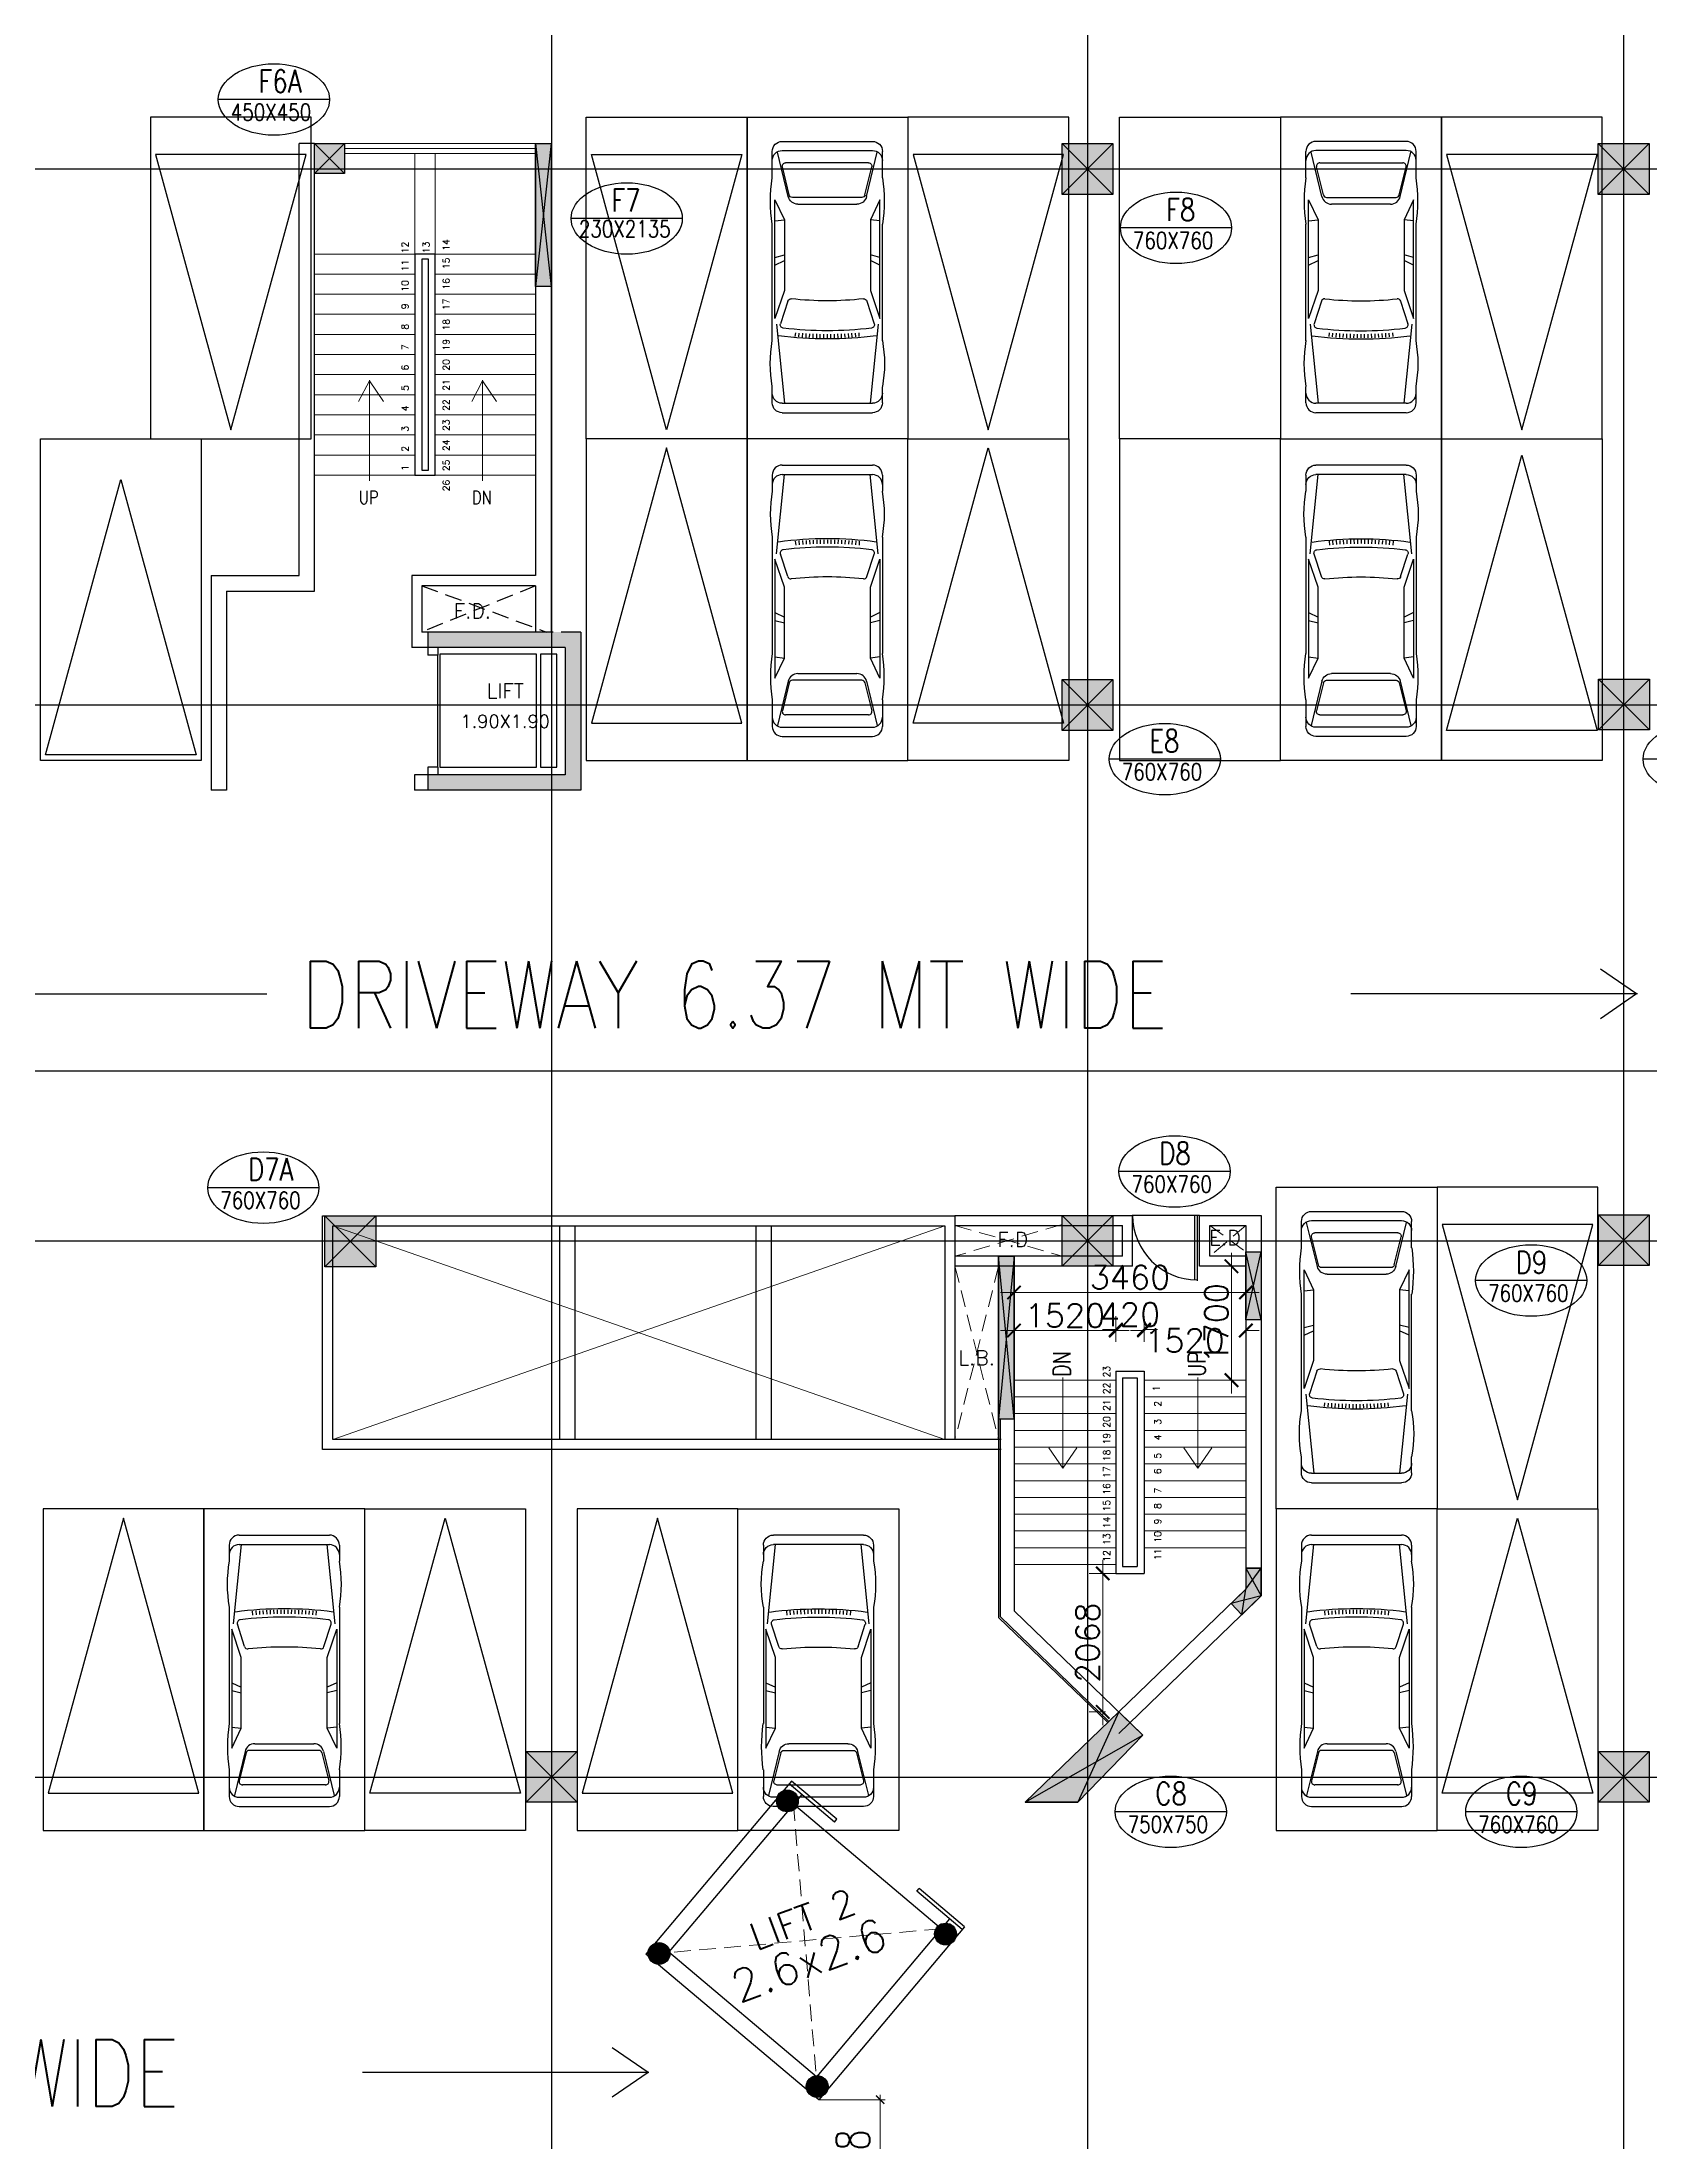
# Model space of a CAD drawing. Extents: x -14054 to 906348, y -36965 to 188562.
# Drawn here: x 837178 to 861171, y 81767 to 113106 of the extents above; entities that cross this region are included whole.
import ezdxf
from ezdxf.enums import TextEntityAlignment as Align

# ---------------------------------------------------------------- set-up
doc = ezdxf.new("R2010")
doc.units = 0
doc.header["$LTSCALE"] = 1000
doc.header["$MEASUREMENT"] = 0
doc.header["$PDMODE"] = 34
doc.header["$PDSIZE"] = -5
for name, pattern in [('ACAD_ISO03W100', [30, 12, -18]), ('DASHED', [0.75, 0.5, -0.25]), ('HIDDEN', [0.375, 0.25, -0.125])]:
    doc.linetypes.add(name, pattern=pattern)
doc.layers.get('0').update_dxf_attribs({"linetype": 'CONTINUOUS'})
doc.layers.get('DEFPOINTS').update_dxf_attribs({"linetype": 'CONTINUOUS'})
for name, color, linetype in [('CAR', 6, 'CONTINUOUS'), ('COL-FIN', 3, 'CONTINUOUS'), ('COL-SIZE', 1, 'CONTINUOUS'), ('COL-SOL', 253, 'CONTINUOUS'), ('COL-TX1', 4, 'CONTINUOUS'), ('COL-TX2', 33, 'CONTINUOUS'), ('CROSS', 3, 'CONTINUOUS'), ('dash', 8, 'ACAD_ISO03W100'), ('DIM', 5, 'CONTINUOUS'), ('DOOR', 6, 'CONTINUOUS'), ('GLASS', 9, 'CONTINUOUS'), ('GRID', 8, 'HIDDEN'), ('LINE', 1, 'CONTINUOUS'), ('TXT', 2, 'CONTINUOUS')]:
    doc.layers.add(name, color=color, linetype=linetype)
for name, color, linetype, lineweight in [('HIDDEN', 7, 'HIDDEN', 15), ('STAIR', 4, 'CONTINUOUS', 15), ('TEXT', 3, 'CONTINUOUS', 15), ('WALL', 2, 'CONTINUOUS', 30), ('WIN', 6, 'CONTINUOUS', 9)]:
    doc.layers.add(name, color=color, linetype=linetype, lineweight=lineweight)
doc.styles.add('DIM', font='romans.shx', dxfattribs={"width": 0.75, "height": 500})
doc.styles.add('RM1', font='simplex.shx', dxfattribs={"width": 0.8, "height": 300})
doc.styles.add('ROMAN', font='ROMANS')
doc.styles.add('ROMANS', font='ROMANS.shx', dxfattribs={"height": 350})
doc.styles.add('STYLE2', font='simplex.shx', dxfattribs={"width": 0.8})
doc.dimstyles.new('Copy of STANDARD', dxfattribs={"dimtxt": 0.25, "dimasz": 0.2, "dimexe": 0.05, "dimexo": 0.15, "dimgap": 0.05, "dimtad": 0, "dimzin": 0, "dimdsep": 46, "dimtxsty": 'RM1', "dimblk1": 'ARCHTICK', "dimblk2": 'ARCHTICK', "dimsah": 1, "dimcen": 0, "dimclrd": 8, "dimclre": 8, "dimclrt": 4, "dimadec": 0, "dimazin": 0, "dimtfac": 1, "dimtix": 1, "dimtofl": 0, "dimtmove": 2, "dimatfit": 3, "dimldrblk": 'ARCHTICK', "dimfxl": 1, "dimtolj": 1, "dimtzin": 0, "dimarcsym": 0})
doc.dimstyles.new('DIM2', dxfattribs={"dimtxt": 300, "dimasz": 300, "dimexe": 75, "dimexo": 0, "dimgap": 100, "dimtad": 1, "dimdec": 0, "dimzin": 1, "dimdsep": 46, "dimtxsty": 'DIM', "dimblk1": 'ARCHTICK', "dimblk2": 'ARCHTICK', "dimsah": 1, "dimcen": 0, "dimdle": 75, "dimclrd": 9, "dimclre": 9, "dimclrt": 3, "dimadec": 0, "dimazin": 0, "dimtfac": 1, "dimtdec": 0, "dimtmove": 2, "dimatfit": 3, "dimldrblk": 'ARCHTICK', "dimfxl": 1, "dimtolj": 1, "dimtzin": 12, "dimarcsym": 0})

# ---------------------------------------------------------------- blocks, each defined once
blk = doc.blocks.new('_ARCHTICK')
at = {"color": 0, "linetype": 'ByBlock', "const_width": 0.15}
blk.add_lwpolyline([(-0.5, -0.5), (0.5, 0.5)], dxfattribs=at)
blk = doc.blocks.new('*D60')
at = {"layer": 'DEFPOINTS', "color": 0, "linetype": 'Continuous', "transparency": 16777216}
for p in [(851681, 93877), (851681, 93510), (853201, 93506)]:
    blk.add_point(p, dxfattribs=at)
at = {"layer": 'WALL', "color": 8, "linetype": 'Continuous', "lineweight": -2, "transparency": 16777216}
for p, q in [((851681, 93710), (851681, 94077)), ((853201, 93706), (853201, 94077)), ((853401, 93877), (851481, 93877))]:
    blk.add_line(p, q, dxfattribs=at)
at = {"layer": 'WALL', "color": 8, "linetype": 'Continuous', "lineweight": -2, "transparency": 16777216, "xscale": 200, "yscale": 200, "zscale": 200, "rotation": 180}
blk.add_blockref('_ARCHTICK', (851681, 93877), dxfattribs=at)
at = {"layer": 'WALL', "color": 8, "linetype": 'Continuous', "lineweight": -2, "transparency": 16777216, "xscale": 200, "yscale": 200, "zscale": 200}
blk.add_blockref('_ARCHTICK', (853201, 93877), dxfattribs=at)
at = {"layer": 'WALL', "color": 4, "linetype": 'Continuous', "transparency": 16777216, "insert": (852441, 94102), "char_height": 350, "attachment_point": 5, "style": 'ROMANS'}
blk.add_mtext('\\A1;1520', dxfattribs=at)
blk = doc.blocks.new('*D61')
at = {"layer": 'DEFPOINTS', "color": 0, "linetype": 'Continuous', "transparency": 16777216}
for p in [(853201, 93891), (853201, 93506), (853621, 93506)]:
    blk.add_point(p, dxfattribs=at)
at = {"layer": 'WALL', "color": 8, "linetype": 'Continuous', "lineweight": -2, "transparency": 16777216}
for p, q in [((853201, 93706), (853201, 94091)), ((853621, 93706), (853621, 94091)), ((853201, 93891), (853001, 93891)), ((853621, 93891), (853821, 93891))]:
    blk.add_line(p, q, dxfattribs=at)
at = {"layer": 'WALL', "color": 8, "linetype": 'Continuous', "lineweight": -2, "transparency": 16777216, "xscale": 200, "yscale": 200, "zscale": 200}
blk.add_blockref('_ARCHTICK', (853201, 93891), dxfattribs=at)
at = {"layer": 'WALL', "color": 8, "linetype": 'Continuous', "lineweight": -2, "transparency": 16777216, "xscale": 200, "yscale": 200, "zscale": 200, "rotation": 180}
blk.add_blockref('_ARCHTICK', (853621, 93891), dxfattribs=at)
at = {"layer": 'WALL', "color": 4, "linetype": 'Continuous', "transparency": 16777216, "insert": (853411, 94116), "char_height": 350, "attachment_point": 5, "style": 'ROMANS'}
blk.add_mtext('\\A1;420', dxfattribs=at)
blk = doc.blocks.new('*D62')
at = {"layer": 'DEFPOINTS', "color": 0, "linetype": 'Continuous', "transparency": 16777216}
for p in [(855141, 93877), (853621, 93506), (855141, 93510)]:
    blk.add_point(p, dxfattribs=at)
at = {"layer": 'WALL', "color": 8, "linetype": 'Continuous', "lineweight": -2, "transparency": 16777216}
for p, q in [((853621, 93706), (853621, 94077)), ((855141, 93710), (855141, 94077)), ((853621, 93877), (853421, 93877)), ((855141, 93877), (855341, 93877))]:
    blk.add_line(p, q, dxfattribs=at)
at = {"layer": 'WALL', "color": 8, "linetype": 'Continuous', "lineweight": -2, "transparency": 16777216, "xscale": 200, "yscale": 200, "zscale": 200}
blk.add_blockref('_ARCHTICK', (853621, 93877), dxfattribs=at)
at = {"layer": 'WALL', "color": 8, "linetype": 'Continuous', "lineweight": -2, "transparency": 16777216, "xscale": 200, "yscale": 200, "zscale": 200, "rotation": 180}
blk.add_blockref('_ARCHTICK', (855141, 93877), dxfattribs=at)
at = {"layer": 'WALL', "color": 4, "linetype": 'Continuous', "transparency": 16777216, "insert": (854227, 93727), "char_height": 350, "attachment_point": 5, "style": 'ROMANS'}
blk.add_mtext('\\A1;1520', dxfattribs=at)
blk = doc.blocks.new('*D63')
at = {"layer": 'DEFPOINTS', "color": 0, "linetype": 'Continuous', "transparency": 16777216}
for p in [(851681, 94445), (851681, 93074), (855141, 93074)]:
    blk.add_point(p, dxfattribs=at)
at = {"layer": 'TXT', "color": 8, "linetype": 'Continuous', "lineweight": -2, "transparency": 16777216}
for p, q in [((855341, 94445), (851481, 94445)), ((851681, 93274), (851681, 94645)), ((855141, 93274), (855141, 94645))]:
    blk.add_line(p, q, dxfattribs=at)
at = {"layer": 'TXT', "color": 8, "linetype": 'Continuous', "lineweight": -2, "transparency": 16777216, "xscale": 200, "yscale": 200, "zscale": 200, "rotation": 180}
blk.add_blockref('_ARCHTICK', (851681, 94445), dxfattribs=at)
at = {"layer": 'TXT', "color": 8, "linetype": 'Continuous', "lineweight": -2, "transparency": 16777216, "xscale": 200, "yscale": 200, "zscale": 200}
blk.add_blockref('_ARCHTICK', (855141, 94445), dxfattribs=at)
at = {"layer": 'TXT', "color": 4, "linetype": 'Continuous', "transparency": 16777216, "insert": (853411, 94670), "char_height": 350, "attachment_point": 5, "style": 'ROMANS'}
blk.add_mtext('\\A1;3460', dxfattribs=at)
blk = doc.blocks.new('*D64')
at = {"layer": 'DEFPOINTS', "color": 0, "linetype": 'Continuous', "transparency": 16777216}
for p in [(854864, 94836), (854864, 93136), (854926, 93136)]:
    blk.add_point(p, dxfattribs=at)
at = {"layer": 'WALL', "color": 8, "linetype": 'Continuous', "lineweight": -2, "transparency": 16777216}
for p, q in [((854926, 95036), (854926, 92936)), ((855064, 94836), (855126, 94836)), ((855064, 93136), (855126, 93136))]:
    blk.add_line(p, q, dxfattribs=at)
at = {"layer": 'WALL', "color": 8, "linetype": 'Continuous', "lineweight": -2, "transparency": 16777216, "xscale": 200, "yscale": 200, "zscale": 200}
for p, rotation in [((854926, 94836), 90), ((854926, 93136), 270)]:
    blk.add_blockref('_ARCHTICK', p, dxfattribs=dict(at, rotation=rotation))
at = {"layer": 'WALL', "color": 4, "linetype": 'Continuous', "transparency": 16777216, "insert": (854701, 93986), "char_height": 350, "attachment_point": 5, "rotation": 90, "style": 'ROMANS'}
blk.add_mtext('\\A1;1700', dxfattribs=at)
blk = doc.blocks.new('CAR1')
at = {"linetype": 'Continuous'}
for p, q in [((-166, 4334), (-166, 4068)), ((-96, 3029), (38, 4341)), ((0, 4500), (1495, 4500)), ((0, 4341), (1495, 4341)), ((1592, 3029), (1457, 4341)), ((1661, 4334), (1661, 4068)), ((-166, 3305), (-166, 1374)), ((217, 3237), (223, 3173)), ((276, 3242), (281, 3178)), ((335, 3246), (339, 3182)), ((394, 3250), (398, 3186)), ((453, 3253), (456, 3189)), ((512, 3256), (514, 3191)), ((571, 3258), (573, 3193)), ((630, 3259), (631, 3195)), ((689, 3260), (689, 3195)), ((748, 3260), (748, 3196)), ((807, 3260), (806, 3195)), ((866, 3259), (864, 3195)), ((925, 3258), (923, 3193)), ((984, 3256), (981, 3191)), ((1043, 3253), (1040, 3189)), ((1102, 3250), (1098, 3186)), ((1160, 3246), (1156, 3182)), ((1219, 3242), (1214, 3178)), ((1278, 3237), (1273, 3173)), ((1661, 3305), (1661, 1374)), ((35, 2472), (-123, 2938)), ((-123, 2938), (-123, 967)), ((91, 2650), (-30, 3023)), ((1405, 2650), (1526, 3023)), ((1461, 2472), (1619, 2938)), ((1619, 2938), (1619, 967)), ((35, 1300), (35, 2472)), ((1461, 1300), (1461, 2472)), ((-123, 2052), (35, 1978)), ((-123, 1923), (35, 1884)), ((1619, 2052), (1461, 1978)), ((1619, 1923), (1461, 1884)), ((-123, 1317), (35, 1300)), ((-123, 967), (35, 1300)), ((1619, 1317), (1461, 1300)), ((1619, 967), (1461, 1300)), ((98, 914), (-80, 181)), ((114, 888), (2, 424)), ((1319, 930), (168, 930)), ((259, 1041), (1237, 1041)), ((1372, 888), (1485, 424)), ((1398, 914), (1576, 181)), ((-166, 606), (-166, 166)), ((1431, 356), (56, 356)), ((1661, 606), (1661, 166)), ((0, 153), (1495, 153)), ((0, 0), (1495, 0))]:
    blk.add_line(p, q, dxfattribs=at)
for centre, radius, start, end in [((0, 4334), 166, 90.0171, 179.9829), ((0, 4176), 166, 90.0171, 179.9829), ((1495, 4334), 166, 0.0171, 89.9829), ((1495, 4176), 166, 0.0171, 89.9829), ((1947, 3686), 2146, 169.7616, 190.2384), ((-451, 3686), 2146, 349.7616, 10.2384), ((748, -2823), 6100, 82.3671, 97.6329), ((748, -2891), 6031, 83.0262, 96.9738), ((22, 3040), 55.1, 96.8356, 198.1699), ((1473, 3040), 55.1, 341.8301, 83.1644), ((143, 2667), 55.4, 198.1055, 275.9744), ((748, -2856), 5500, 83.7528, 96.2472), ((1352, 2667), 55.4, 264.0256, 341.8945), ((2441, 990), 2635, 171.6216, 188.3784), ((-945, 990), 2635, 351.6216, 8.3784), ((259, 875), 166, 90.0444, 166.3177), ((168, 875), 55.2, 89.911, 166.2607), ((1237, 875), 166, 13.6822, 89.9556), ((1319, 875), 55.2, 13.7393, 90.0891), ((56, 411), 55.2, 166.3661, 269.9108), ((1431, 411), 55.2, 270.0891, 13.6339), ((0, 318), 166, 180.0172, 269.9829), ((0, 165), 165, 179.9175, 270.0824), ((1495, 318), 166, 270.0171, 359.9828), ((1496, 165), 165, 269.9176, 0.0825)]:
    blk.add_arc(centre, radius, start, end, dxfattribs=at)
blk = doc.blocks.new('*D67')
at = {"layer": 'DEFPOINTS', "color": 0, "linetype": 'Continuous', "transparency": 16777216}
for p in [(853411, 90253), (853005, 88185), (853245, 88185)]:
    blk.add_point(p, dxfattribs=at)
at = {"layer": 'WALL', "color": 8, "linetype": 'Continuous', "lineweight": -2, "transparency": 16777216}
for p, q in [((853005, 90453), (853005, 87985)), ((853211, 90253), (852805, 90253)), ((853045, 88185), (852805, 88185))]:
    blk.add_line(p, q, dxfattribs=at)
at = {"layer": 'WALL', "color": 8, "linetype": 'Continuous', "lineweight": -2, "transparency": 16777216, "xscale": 200, "yscale": 200, "zscale": 200}
for p, rotation in [((853005, 90253), 90), ((853005, 88185), 270)]:
    blk.add_blockref('_ARCHTICK', p, dxfattribs=dict(at, rotation=rotation))
at = {"layer": 'WALL', "color": 4, "linetype": 'Continuous', "transparency": 16777216, "insert": (852780, 89219), "char_height": 350, "attachment_point": 5, "rotation": 90, "style": 'ROMANS'}
blk.add_mtext('\\A1;2068', dxfattribs=at)
blk = doc.blocks.new('*D84')
at = {"layer": 'DEFPOINTS', "color": 0, "transparency": 16777216}
for p in [(848768, 82398), (848768, 79910), (849684, 79910)]:
    blk.add_point(p, dxfattribs=at)
at = {"layer": 'DIM', "color": 9, "lineweight": -2, "transparency": 16777216}
for p, q in [((849684, 82473), (849684, 79835)), ((848768, 82398), (849759, 82398)), ((848768, 79910), (849759, 79910))]:
    blk.add_line(p, q, dxfattribs=at)
at = {"layer": 'DIM', "color": 9, "lineweight": -2, "transparency": 16777216, "xscale": 125, "yscale": 125, "zscale": 125}
for p, rotation in [((849684, 82398), 90), ((849684, 79910), 270)]:
    blk.add_blockref('_ARCHTICK', p, dxfattribs=dict(at, rotation=rotation))
at = {"layer": 'DIM', "color": 3, "transparency": 16777216, "insert": (849276, 81314), "char_height": 500, "attachment_point": 5, "rotation": 90, "style": 'DIM'}
blk.add_mtext('\\A1;2488', dxfattribs=at)
blk = doc.blocks.new('*U46')
at = {"layer": 'GLASS', "linetype": 'Continuous'}
h = blk.add_hatch(color=9, dxfattribs=at)
edge = h.paths.add_edge_path()
edge.add_arc((848299.2, 86855.99), 162.63, 0, 360)
h = blk.add_hatch(color=9, dxfattribs=at)
edge = h.paths.add_edge_path()
edge.add_arc((850659.86, 84870.47), 162.63, 0, 360)
h = blk.add_hatch(color=9, dxfattribs=at)
edge = h.paths.add_edge_path()
edge.add_arc((846384.02, 84581.67), 162.63, 0, 360)
h = blk.add_hatch(color=9, dxfattribs=at)
edge = h.paths.add_edge_path()
edge.add_arc((848743.51, 82594.77), 162.63, 0, 360)
at = {"layer": 'CAR'}
for points in [[(838795.15, 107183.38), (841195.15, 107183.38), (841195.15, 111983.38), (838795.15, 111983.38), (838795.15, 107183.38)], [(847697.67, 107183.38), (845297.67, 107183.38), (845297.67, 111983.38), (847697.67, 111983.38), (847697.67, 107183.38)], [(850097.67, 107183.38), (847697.67, 107183.38), (847697.67, 111983.38), (850097.67, 111983.38), (850097.67, 107183.38)], [(850097.67, 107183.38), (852497.67, 107183.38), (852497.67, 111983.38), (850097.67, 111983.38), (850097.67, 107183.38)], [(855657.67, 107183.38), (853257.67, 107183.38), (853257.67, 111983.38), (855657.67, 111983.38), (855657.67, 107183.38)], [(855657.67, 107183.38), (858057.67, 107183.38), (858057.67, 111983.38), (855657.67, 111983.38), (855657.67, 107183.38)], [(858057.67, 107183.38), (860457.67, 107183.38), (860457.67, 111983.38), (858057.67, 111983.38), (858057.67, 107183.38)], [(837154.39, 107183.38), (839554.39, 107183.38), (839554.39, 102383.38), (837154.39, 102383.38), (837154.39, 107183.38)], [(847697.67, 107183.38), (845297.67, 107183.38), (845297.67, 102383.38), (847697.67, 102383.38), (847697.67, 107183.38)], [(850097.67, 107183.38), (847697.67, 107183.38), (847697.67, 102383.38), (850097.67, 102383.38), (850097.67, 107183.38)], [(850097.67, 107183.38), (852497.67, 107183.38), (852497.67, 102383.38), (850097.67, 102383.38), (850097.67, 107183.38)], [(855657.67, 107183.38), (853257.67, 107183.38), (853257.67, 102383.38), (855657.67, 102383.38), (855657.67, 107183.38)], [(855657.67, 107183.38), (858057.67, 107183.38), (858057.67, 102383.38), (855657.67, 102383.38), (855657.67, 107183.38)], [(858057.67, 107183.38), (860457.67, 107183.38), (860457.67, 102383.38), (858057.67, 102383.38), (858057.67, 107183.38)], [(857994.39, 91214.23), (855594.39, 91214.23), (855594.39, 96014.23), (857994.39, 96014.23), (857994.39, 91214.23)], [(857994.39, 91214.23), (860394.39, 91214.23), (860394.39, 96014.23), (857994.39, 96014.23), (857994.39, 91214.23)], [(839594.39, 91214.23), (837194.39, 91214.23), (837194.39, 86414.23), (839594.39, 86414.23), (839594.39, 91214.23)], [(841994.39, 91214.23), (839594.39, 91214.23), (839594.39, 86414.23), (841994.39, 86414.23), (841994.39, 91214.23)], [(841994.39, 91214.23), (844394.39, 91214.23), (844394.39, 86414.23), (841994.39, 86414.23), (841994.39, 91214.23)], [(847560.96, 91214.23), (845160.96, 91214.23), (845160.96, 86414.23), (847560.96, 86414.23), (847560.96, 91214.23)], [(847560.96, 91214.23), (849960.96, 91214.23), (849960.96, 86414.23), (847560.96, 86414.23), (847560.96, 91214.23)], [(857994.39, 91214.23), (855594.39, 91214.23), (855594.39, 86414.23), (857994.39, 86414.23), (857994.39, 91214.23)], [(857994.39, 91214.23), (860394.39, 91214.23), (860394.39, 86414.23), (857994.39, 86414.23), (857994.39, 91214.23)]]:
    blk.add_lwpolyline(points, dxfattribs=at)
for points in [[(841117.9, 111426.37), (838872.39, 111426.37), (839995.15, 107318.57)], [(845374.92, 111426.37), (847620.43, 111426.37), (846497.67, 107318.57)], [(852420.43, 111426.37), (850174.92, 111426.37), (851297.67, 107318.57)], [(860380.43, 111426.37), (858134.92, 111426.37), (859257.67, 107318.57)], [(845374.92, 102940.39), (847620.43, 102940.39), (846497.67, 107048.18)], [(852420.43, 102940.39), (850174.92, 102940.39), (851297.67, 107048.18)], [(860380.43, 102831.91), (858134.92, 102831.91), (859257.67, 106939.71)], [(839477.14, 102467.37), (837231.63, 102467.37), (838354.39, 106575.17)], [(860317.14, 95457.22), (858071.63, 95457.22), (859194.39, 91349.43)], [(837271.63, 86971.24), (839517.14, 86971.24), (838394.39, 91079.04)], [(844317.14, 86971.24), (842071.63, 86971.24), (843194.39, 91079.04)], [(845238.21, 86971.24), (847483.71, 86971.24), (846360.96, 91079.04)], [(860317.14, 86971.24), (858071.63, 86971.24), (859194.39, 91079.04)]]:
    blk.add_lwpolyline(points, close=True, dxfattribs=at)
at = {"layer": 'COL-FIN', "linetype": 'Continuous'}
for points in [[(841693.38, 111142.64), (841243.38, 111142.64), (841243.38, 111592.64), (841693.38, 111592.64)], [(844773.41, 109457.59), (844543.41, 109457.59), (844543.38, 111592.59), (844773.38, 111592.59)], [(853157.67, 110832.59), (852397.67, 110832.59), (852397.67, 111592.59), (853157.67, 111592.59)], [(861157.67, 110832.48), (860397.67, 110832.48), (860397.67, 111592.48), (861157.67, 111592.48)], [(853157.67, 102832.59), (852397.67, 102832.59), (852397.67, 103592.59), (853157.67, 103592.59)], [(861161.05, 102839.14), (860401.05, 102839.14), (860401.05, 103599.14), (861161.05, 103599.14)], [(842159.09, 94827.59), (841399.09, 94827.59), (841399.09, 95587.59), (842159.09, 95587.59)], [(853157.67, 94835.88), (852397.67, 94835.88), (852397.67, 95595.88), (853157.67, 95595.88)], [(861160.96, 94845.77), (860400.96, 94845.77), (860400.96, 95605.77), (861160.96, 95605.77)], [(851451.28, 94985.88), (851451.28, 92551.54), (851451.28, 94985.88), (851681.28, 94985.88), (851681.28, 92551.54), (851681.28, 94985.88)], [(855371.27, 94037.42), (855141.27, 94037.42), (855141.27, 95051.02), (855371.27, 95051.02)], [(855141.27, 90015.31), (854919.74, 89801.47), (855079.48, 89635.99), (855371.27, 89917.66), (855371.27, 90328.33), (855141.27, 90328.33)], [(852632.37, 86835.88), (851847.6, 86835.88), (853244.92, 88184.73), (853601.86, 87840.17)], [(845160.96, 86835.88), (844400.96, 86835.88), (844400.96, 87595.88), (845160.96, 87595.88)], [(861160.96, 86835.88), (860400.96, 86835.88), (860400.96, 87595.88), (861160.96, 87595.88)]]:
    blk.add_lwpolyline(points, close=True, dxfattribs=at)
at = {"layer": 'COL-SIZE', "color": 1}
for p, q in [((841467.11, 112248.43), (839808.45, 112248.43)), ((846732.09, 110472.37), (845073.42, 110472.37))]:
    blk.add_line(p, q, dxfattribs=at)
for centre in [(840637.78, 112248.43), (845902.76, 110472.37)]:
    blk.add_ellipse(centre, major_axis=(-829.33, 0), ratio=0.6434108, dxfattribs=at)
at = {"layer": 'COL-SOL'}
for points in [[(841693.38, 111592.64), (841693.38, 111142.64), (841243.38, 111592.64), (841243.38, 111142.64)], [(844543.39, 111592.59), (844543.39, 109457.59), (844773.41, 111592.59), (844773.41, 109457.59)]]:
    blk.add_solid(points, dxfattribs=at)
at = {"layer": 'COL-SOL', "linetype": 'Continuous'}
for points in [[(852397.67, 111592.59), (852397.67, 110832.59), (853157.67, 111592.59), (853157.67, 110832.59)], [(860397.67, 111592.48), (860397.67, 110832.48), (861157.67, 111592.48), (861157.67, 110832.48)], [(852397.67, 103592.59), (852397.67, 102832.59), (853157.67, 103592.59), (853157.67, 102832.59)], [(860401.05, 103599.14), (860401.05, 102839.14), (861161.05, 103599.14), (861161.05, 102839.14)], [(841399.09, 95587.59), (841399.09, 94827.59), (842159.09, 95587.59), (842159.09, 94827.59)], [(852397.67, 95595.88), (852397.67, 94835.88), (853157.67, 95595.88), (853157.67, 94835.88)], [(860400.96, 95605.77), (860400.96, 94845.77), (861160.96, 95605.77), (861160.96, 94845.77)], [(851451.28, 94985.88), (851681.28, 94985.88), (851451.28, 92551.54), (851681.28, 92551.54)], [(855371.27, 94037.42), (855371.27, 95051.02), (855141.27, 94037.42), (855141.27, 95051.02)], [(855141.27, 90328.33), (855371.27, 90328.33), (855141.27, 90015.31), (855371.27, 89917.66)], [(855141.27, 90015.31), (855371.27, 89917.66), (854919.74, 89801.47), (855079.48, 89635.99)], [(853244.92, 88184.73), (853601.86, 87840.17), (851847.6, 86835.88), (852632.37, 86835.88)], [(844400.96, 87595.88), (844400.96, 86835.88), (845160.96, 87595.88), (845160.96, 86835.88)], [(860400.96, 87595.88), (860400.96, 86835.88), (861160.96, 87595.88), (861160.96, 86835.88)]]:
    blk.add_solid(points, dxfattribs=at)
at = {"layer": 'COL-SOL', "color": 8, "linetype": 'Continuous'}
for points in [[(842936.1, 104299.55), (842936.1, 104069.55), (844986.1, 104299.55), (844986.1, 104069.55)], [(845216.1, 104299.55), (845216.1, 102169.55), (844986.1, 104299.55), (844986.1, 102169.55)], [(845216.1, 101939.55), (845216.1, 102169.55), (842936.1, 101939.55), (842936.1, 102169.55)]]:
    blk.add_solid(points, dxfattribs=at)
at = {"layer": 'COL-TX1', "color": 1}
for p, q in [((854927.38, 110332.53), (853268.72, 110332.53)), ((854760.48, 102403.87), (853101.81, 102403.87)), ((862728.18, 102403.87), (861069.52, 102403.87)), ((854906.4, 96249.07), (853247.74, 96249.07)), ((841310.01, 96008.67), (839651.35, 96008.67)), ((860227.19, 94622.79), (858568.53, 94622.79)), ((854849.4, 86694.72), (853190.74, 86694.72)), ((860079.42, 86694.72), (858420.76, 86694.72))]:
    blk.add_line(p, q, dxfattribs=at)
for centre in [(854098.05, 110332.53), (853931.15, 102403.87), (861898.85, 102403.87), (840480.68, 96008.67), (854077.07, 96249.07), (859397.86, 94622.79), (854020.07, 86694.72), (859250.09, 86694.72)]:
    blk.add_ellipse(centre, major_axis=(-829.33, 0), ratio=0.6434108, dxfattribs=at)
at = {"layer": 'CROSS', "color": 3, "linetype": 'Continuous'}
for p, q in [((841693.38, 111592.64), (841243.38, 111142.64)), ((841243.38, 111592.64), (841693.38, 111142.64)), ((844543.38, 111592.59), (844773.41, 109457.59)), ((844773.38, 111592.59), (844543.41, 109457.59)), ((853157.67, 111592.59), (852397.67, 110832.59)), ((852397.67, 111592.59), (853157.67, 110832.59)), ((860397.67, 111592.48), (861157.67, 110832.48)), ((861157.67, 111592.48), (860397.67, 110832.48)), ((852397.67, 103592.59), (853157.67, 102832.59)), ((853157.67, 103592.59), (852397.67, 102832.59)), ((861161.05, 103599.14), (860401.05, 102839.14)), ((860401.05, 103599.14), (861161.05, 102839.14)), ((841399.09, 95587.59), (842159.09, 94827.59)), ((842159.09, 95587.59), (841399.09, 94827.59)), ((852397.67, 95595.88), (853157.67, 94835.88)), ((853157.67, 95595.88), (852397.67, 94835.88)), ((860400.96, 95605.77), (861160.96, 94845.77)), ((861160.96, 95605.77), (860400.96, 94845.77)), ((844400.96, 87595.88), (845160.96, 86835.88)), ((845160.96, 87595.88), (844400.96, 86835.88)), ((861160.96, 87595.88), (860400.96, 86835.88)), ((860400.96, 87595.88), (861160.96, 86835.88))]:
    blk.add_line(p, q, dxfattribs=at)
at = {"layer": 'CROSS', "linetype": 'Continuous'}
for p, q in [((851681.28, 94985.88), (851451.28, 92551.54)), ((851681.28, 92551.54), (851451.28, 94985.88)), ((851681.28, 94985.88), (851451.28, 92551.54)), ((851681.28, 92551.54), (851451.28, 94985.88)), ((855371.27, 94037.42), (855141.27, 95051.02)), ((855141.27, 94037.42), (855371.27, 95051.02)), ((851681.28, 92551.54), (851451.28, 92551.54)), ((851681.28, 92551.54), (851451.28, 92551.54)), ((855141.27, 90015.31), (855371.27, 90328.33)), ((855141.27, 90328.33), (855371.27, 89917.66)), ((855079.48, 89635.99), (855141.27, 90015.31)), ((855371.27, 89917.66), (854919.74, 89801.47)), ((853244.92, 88184.73), (852632.37, 86835.88)), ((851847.6, 86835.88), (853601.86, 87840.17))]:
    blk.add_line(p, q, dxfattribs=at)
at = {"layer": 'dash', "linetype": 'DASHED', "ltscale": 0.5}
for p, q in [((842844.35, 104992.51), (844705.35, 104299.55)), ((844543.34, 104992.5), (842844.35, 104299.55))]:
    blk.add_line(p, q, dxfattribs=at)
at = {"layer": 'DOOR', "linetype": 'Continuous'}
for p, q in [((843086.1, 102284.55), (843086.1, 103954.55)), ((854451.27, 95595.88), (853445.4, 95595.86)), ((854373.32, 95595.87), (854373.32, 94632.82)), ((854415.23, 95595.87), (854415.23, 94618.98))]:
    blk.add_line(p, q, dxfattribs=at)
blk.add_arc((854415.23, 95595.87), 963.96, 180.000773, 270, dxfattribs=at)
blk.add_arc((854415.23, 95595.87), 963.96, 180.000773, 270, dxfattribs=at)
at = {"layer": 'GLASS', "color": 9, "linetype": 'Continuous'}
for p, q in [((848360.01, 87153.59), (846186.08, 84572)), ((849038.09, 86582.59), (848360.01, 87153.59)), ((848513.51, 86954.51), (846373.98, 84413.77)), ((850595.48, 84949.99), (848201.78, 86965.69)), ((849003.69, 86541.74), (848325.61, 87112.74)), ((849003.69, 86541.74), (849038.09, 86582.59)), ((850229.13, 85509.81), (850263.53, 85550.66)), ((850907.21, 84938.81), (850229.13, 85509.81)), ((850941.61, 84979.66), (850263.53, 85550.66)), ((850719.31, 85097.04), (848579.77, 82556.29)), ((850941.61, 84979.66), (848767.67, 82398.06)), ((848767.67, 82398.06), (846186.08, 84572)), ((848734.58, 82740.13), (846528.78, 84597.6))]:
    blk.add_line(p, q, dxfattribs=at)
for centre in [(848299.2, 86855.99), (850659.86, 84870.47), (846384.02, 84581.67), (848743.51, 82594.77)]:
    blk.add_circle(centre, 162.63, dxfattribs=at)
at = {"layer": 'GRID', "color": 8, "linetype": 'Continuous'}
for p, q in [((844777.67, 138599.3), (844777.67, 70946.85)), ((852777.67, 138599.3), (852777.67, 70946.85)), ((860777.67, 138599.3), (860777.67, 70946.85)), ((795368.52, 111212.59), (904491.58, 111212.59)), ((795368.52, 103212.59), (904491.58, 103212.59)), ((795368.52, 97751.79), (904491.58, 97751.79)), ((795368.51, 95215.88), (904491.58, 95215.88)), ((795368.52, 87212.59), (904491.58, 87212.59))]:
    blk.add_line(p, q, dxfattribs=at)
at = {"layer": 'GRID', "linetype": 'Continuous'}
for points in [[(844556.69, 103970.57), (843116.01, 103970.57), (843116.01, 102286.25), (844556.69, 102286.25)], [(844859.74, 103970.57), (844617.3, 103970.57), (844617.3, 102286.25), (844859.74, 102286.25)]]:
    blk.add_lwpolyline(points, close=True, dxfattribs=at)
at = {"layer": 'HIDDEN', "color": 7, "linetype": 'Continuous'}
for p, q in [((850649.9, 95437.59), (841515.17, 92250.11)), ((841515.17, 95437.59), (850649.88, 92250.11))]:
    blk.add_line(p, q, dxfattribs=at)
at = {"layer": 'HIDDEN', "color": 7}
for p, q in [((852397.67, 95460.74), (850799.9, 94985.89)), ((850799.9, 95445.88), (852397.67, 94985.88)), ((851451.27, 94835.88), (850799.88, 92250.11)), ((850799.9, 94835.89), (851451.26, 92250.11))]:
    blk.add_line(p, q, dxfattribs=at)
at = {"layer": 'HIDDEN'}
for p, q in [((854601.27, 95445.88), (855141.27, 95051.02)), ((855141.27, 95445.88), (854601.27, 94985.88)), ((848389.68, 86807.46), (848731.14, 82736.04)), ((850595.48, 84949.99), (846525.34, 84593.52))]:
    blk.add_line(p, q, dxfattribs=at)
at = {"layer": 'LINE'}
for p, q in [((851476.26, 92551.54), (851476.24, 89607.17)), ((851476.24, 89607.17), (853096.7, 88042.88))]:
    blk.add_line(p, q, dxfattribs=at)
at = {"layer": 'STAIR'}
for p, q in [((842743.17, 109942.41), (842743.17, 111442.6)), ((843043.17, 109942.41), (843043.17, 111442.6)), ((841243.38, 109942.43), (842743.17, 109942.42)), ((844543.13, 109942.43), (843043.12, 109942.42)), ((841243.38, 109642.43), (842743.17, 109642.42)), ((844543.14, 109642.43), (843043.13, 109642.42)), ((841243.38, 109342.43), (842743.17, 109342.42)), ((844543.14, 109342.43), (843043.13, 109342.42)), ((841243.38, 109042.43), (842743.16, 109042.42)), ((844543.14, 109042.43), (843043.13, 109042.42)), ((841243.38, 108742.43), (842743.16, 108742.42)), ((841243.38, 108442.43), (842743.16, 108442.42)), ((844543.14, 108742.43), (843043.13, 108742.42)), ((844543.14, 108442.43), (843043.13, 108442.42)), ((841243.38, 108142.43), (842743.16, 108142.42)), ((844543.15, 108142.43), (843043.14, 108142.42)), ((841243.38, 107842.43), (842743.16, 107842.42)), ((844543.15, 107842.43), (843043.14, 107842.42)), ((841243.38, 107542.43), (842743.15, 107542.42)), ((844543.15, 107542.43), (843043.14, 107542.42)), ((841243.38, 107242.43), (842743.15, 107242.42)), ((844543.15, 107242.43), (843043.14, 107242.42)), ((841243.38, 106942.43), (842743.15, 106942.42)), ((844543.15, 106942.43), (843043.14, 106942.42)), ((841243.38, 106642.43), (842743.15, 106642.42)), ((844543.16, 106642.43), (843043.15, 106642.42)), ((851681.26, 93136.15), (853201.26, 93136.15)), ((855141.27, 93136.15), (853621.27, 93136.15)), ((851681.26, 92886.15), (853201.25, 92886.15)), ((855141.27, 92886.15), (853621.27, 92886.15)), ((851681.27, 92636.15), (853201.27, 92636.15)), ((855141.25, 92636.15), (853621.26, 92636.15)), ((851681.27, 92386.15), (853201.27, 92386.15)), ((855141.25, 92386.15), (853621.26, 92386.15)), ((851681.27, 92136.15), (853201.27, 92136.15)), ((851681.27, 91886.15), (853201.27, 91886.15)), ((855141.25, 92136.15), (853621.26, 92136.15)), ((855141.25, 91886.15), (853621.26, 91886.15)), ((851681.24, 91636.15), (853201.25, 91636.15)), ((855141.25, 91636.15), (853621.26, 91636.15)), ((851681.24, 91386.15), (853201.24, 91386.15)), ((855141.25, 91386.15), (853621.26, 91386.15)), ((851681.25, 91136.15), (853201.24, 91136.15)), ((851681.25, 90886.15), (853201.24, 90886.15)), ((855141.25, 91136.15), (853621.27, 91136.15)), ((855141.25, 90886.15), (853621.27, 90886.15)), ((851681.25, 90636.15), (853201.24, 90636.15)), ((855141.25, 90636.15), (853621.27, 90636.15)), ((851681.25, 90386.15), (853201.24, 90386.15))]:
    blk.add_line(p, q, dxfattribs=at)
at = {"layer": 'TEXT'}
for p, q in [((842062.04, 108047.31), (841902.21, 107742.5)), ((842062.04, 108057.78), (842062.03, 106555.8)), ((842062.04, 108047.31), (842272.08, 107742.5)), ((843749.57, 108047.31), (843589.74, 107742.5)), ((843749.57, 108057.78), (843749.56, 106555.8)), ((843749.57, 108047.31), (843959.61, 107742.5)), ((852408.34, 91822.85), (852408.34, 93174.66)), ((854424.57, 91822.85), (854424.57, 93174.66)), ((852408.34, 91822.85), (852198.29, 92127.66)), ((852408.34, 91822.85), (852618.38, 92127.66)), ((854424.57, 91822.85), (854214.52, 92127.66)), ((854424.57, 91822.85), (854634.61, 92127.66))]:
    blk.add_line(p, q, dxfattribs=at)
at = {"layer": 'WALL', "linetype": 'Continuous'}
for p, q in [((841013.38, 105142.51), (841013.38, 111592.64)), ((841243.38, 104912.51), (841243.38, 111592.64)), ((844543.38, 111592.59), (844543.34, 105142.5)), ((844773.38, 111592.59), (844773.33, 104299.55)), ((844773.38, 111592.59), (844773.33, 104299.55)), ((844773.38, 110832.59), (844773.34, 104299.55)), ((842743.17, 109942.42), (842743.15, 106642.42)), ((843043.17, 109942.41), (842743.17, 109942.42)), ((842843.17, 109867.42), (842843.15, 106717.42)), ((842943.17, 109867.42), (842843.17, 109867.42)), ((842943.15, 106717.41), (842943.17, 109867.42)), ((843043.15, 106642.41), (843043.17, 109942.41)), ((842743.15, 106642.42), (843043.15, 106642.41)), ((842843.15, 106717.42), (842943.15, 106717.41)), ((839701.54, 105142.51), (839701.54, 101938.66)), ((839701.54, 105142.51), (841013.38, 105142.51)), ((844543.34, 105142.5), (842694.35, 105142.51)), ((842694.35, 105142.51), (842694.35, 104069.55)), ((844543.34, 104992.5), (842844.35, 104992.51)), ((842844.35, 104992.51), (842844.35, 104299.55)), ((844543.34, 104992.5), (844543.34, 104299.55)), ((839931.54, 104912.51), (839931.54, 101938.66)), ((839931.54, 104912.51), (841243.38, 104912.51)), ((844986.1, 104069.55), (842694.35, 104069.55)), ((844805.76, 104299.55), (842844.35, 104299.55)), ((842936.1, 104299.55), (842936.1, 103954.55)), ((843086.1, 104069.55), (843086.1, 103954.55)), ((845216.1, 104299.55), (844925.76, 104299.55)), ((844986.1, 104069.55), (844986.1, 102169.55)), ((845216.1, 104299.55), (845216.1, 101939.55)), ((843086.1, 103954.55), (842936.1, 103954.55)), ((842885.88, 102169.55), (842733.39, 102169.55)), ((842733.39, 102169.55), (842733.39, 101939.55)), ((844986.1, 102169.55), (842885.88, 102169.55)), ((842936.1, 102284.55), (842936.1, 101939.55)), ((843086.1, 102284.55), (842936.1, 102284.55)), ((843086.1, 102284.55), (843086.1, 102169.55)), ((839931.54, 101938.66), (839701.54, 101938.66)), ((845216.1, 101939.55), (842733.39, 101939.55)), ((860971.49, 98899.6), (860434.15, 99269.88)), ((836257.14, 98899.59), (840530.28, 98899.6)), ((860981.96, 98899.59), (856708.83, 98899.6)), ((860971.49, 98899.6), (860434.15, 98529.32)), ((841365.17, 92100.11), (841365.17, 95587.59)), ((841365.17, 95587.59), (850799.9, 95587.59)), ((850799.9, 95595.88), (850799.88, 92250.11)), ((850799.9, 95595.88), (853451.27, 95595.88)), ((854451.27, 95595.88), (855371.27, 95595.88)), ((855371.27, 95595.88), (855371.27, 89917.66)), ((841515.17, 92250.11), (841515.17, 95437.59)), ((841515.17, 95437.59), (850649.9, 95437.59)), ((844899.9, 95437.59), (844899.9, 92250.11)), ((845129.9, 95437.59), (845129.9, 92250.11)), ((847829.9, 95437.59), (847829.9, 92250.11)), ((848059.9, 95437.59), (848059.9, 92250.11)), ((850649.9, 95437.59), (850649.88, 92250.11)), ((850799.9, 95445.88), (853301.27, 95445.88)), ((854601.27, 95445.88), (855141.27, 95445.88)), ((853301.27, 94985.87), (850799.9, 94985.89)), ((855141.27, 94985.88), (854601.27, 94985.88)), ((853451.27, 94835.87), (850799.9, 94835.89)), ((855141.27, 94835.88), (854451.27, 94835.88)), ((855141.27, 94574.15), (855141.27, 90015.31)), ((853201.26, 93269.34), (853621.27, 93269.34)), ((853301.26, 93169.34), (853521.27, 93169.34)), ((853521.27, 93169.34), (853521.27, 90353.15)), ((853621.27, 93269.34), (853621.27, 90253.15)), ((851488.25, 92250.11), (841515.17, 92250.11)), ((851488.25, 92100.11), (841365.17, 92100.11)), ((853301.24, 90353.15), (853521.27, 90353.15)), ((855141.27, 90328.33), (855371.27, 90328.33)), ((853201.24, 90253.15), (853621.27, 90253.15)), ((853244.92, 88184.73), (855141.27, 90015.31)), ((851681.23, 89694.21), (853601.86, 87840.17)), ((853244.92, 87865.05), (855371.27, 89917.66)), ((855079.48, 89635.99), (854919.74, 89801.47)), ((851451.24, 89596.55), (853079.34, 88024.89)), ((851847.6, 86835.88), (853244.92, 88184.73)), ((852632.37, 86835.88), (853601.86, 87840.17)), ((851847.6, 86835.88), (852632.37, 86835.88)), ((846221.18, 82803.73), (845683.84, 83174.01)), ((846231.65, 82803.72), (841958.52, 82803.73)), ((846221.18, 82803.73), (845683.84, 82433.45))]:
    blk.add_line(p, q, dxfattribs=at)
at = {"layer": 'WALL'}
for p, q in [((841243.38, 111592.64), (841013.38, 111592.64)), ((853451.27, 94835.87), (853451.27, 95595.88)), ((854451.27, 94835.88), (854451.27, 95595.88)), ((853301.27, 94985.87), (853301.27, 95445.88)), ((854601.27, 94985.88), (854601.27, 95445.88)), ((855141.27, 95445.88), (855141.25, 92261.8)), ((851451.28, 92309.35), (851451.28, 94985.89)), ((851451.27, 94835.88), (851451.24, 89596.55)), ((851681.27, 94835.88), (851681.23, 89694.21)), ((853201.26, 93269.34), (853201.24, 90253.15)), ((853301.26, 93169.34), (853301.24, 90353.15))]:
    blk.add_line(p, q, dxfattribs=at)
at = {"layer": 'WIN'}
for p, q in [((841693.38, 111592.64), (844543.38, 111592.59)), ((841693.38, 111517.61), (844543.38, 111517.59)), ((841693.38, 111442.61), (844543.38, 111442.59))]:
    blk.add_line(p, q, dxfattribs=at)
at = {"layer": 'CAR', "yscale": 0.899999999996728, "zscale": 0.899999999996728}
for p, xscale, rotation in [((848222.91, 111623.4), -0.899999999996728, 179.9999999999999), ((857532.43, 111623.4), 0.899999999996728, 180.0000000000001), ((857532.43, 102743.35), -0.899999999996728, 359.9999999999999), ((856119.63, 95654.26), -0.899999999996728, 179.9999999999999), ((849435.72, 86774.21), -0.899999999996728, 359.9999999999999)]:
    blk.add_blockref('CAR1', p, dxfattribs=dict(at, xscale=xscale, rotation=rotation))
at = {"layer": 'CAR', "xscale": 0.899999999996728, "yscale": 0.899999999996728, "zscale": 0.899999999996728}
for p in [(848222.91, 102743.35), (840119.63, 86774.21), (856119.63, 86774.21)]:
    blk.add_blockref('CAR1', p, dxfattribs=at)
at = {"layer": 'COL-SIZE', "color": 4, "style": 'STYLE2', "width": 0.8}
for s, height, p in [('F6A', 335.415, (840407.32, 112353.54)), ('450X450', 250, (839994.76, 111935.01)), ('F7', 335.415, (845672.29, 110577.48)), ('230X2135', 250, (845187.8, 110193.45))]:
    blk.add_text(s, height=height, dxfattribs=at).set_placement(p)
at = {"layer": 'COL-TX1', "style": 'STYLE2', "width": 0.8}
for s, p in [('F8', (853950.12, 110437.65)), ('E8', (853700.68, 102508.99)), ('D8', (853846.6, 96354.19)), ('D7A', (840250.21, 96113.78)), ('D9', (859167.39, 94727.9)), ('C8', (853789.6, 86799.84)), ('C9', (859019.62, 86799.84))]:
    blk.add_text(s, height=335.415, dxfattribs=at).set_placement(p)
at = {"layer": 'COL-TX2', "color": 4, "style": 'STYLE2', "width": 0.8}
for s, p in [('760X760', (853455.02, 110019.12)), ('760X760', (853288.12, 102090.46)), ('760X760', (839837.65, 95695.26)), ('760X760', (853434.04, 95935.66)), ('760X760', (858754.83, 94309.38)), ('750X750', (853377.04, 86381.31)), ('760X760', (858607.06, 86381.31))]:
    blk.add_text(s, height=250, dxfattribs=at).set_placement(p)
at = {"layer": 'TEXT', "style": 'ROMANS'}
for s, p in [('12', (842594.29, 110040.09)), ('13', (842909.29, 110040.09)), ('14', (843207.95, 110078.22)), ('11', (842594.31, 109771.18)), ('15', (843207.94, 109802.41)), ('10', (842594.31, 109466.37)), ('16', (843207.94, 109497.6)), ('9', (842594.31, 109161.56)), ('17', (843207.94, 109192.79)), ('8', (842594.3, 108856.75)), ('18', (843207.94, 108887.98)), ('7', (842594.3, 108551.94)), ('19', (843207.94, 108587.98)), ('6', (842594.3, 108247.13)), ('20', (843207.94, 108287.98)), ('5', (842594.3, 107942.32)), ('21', (843207.94, 107987.98)), ('4', (842594.3, 107637.51)), ('22', (843207.95, 107687.98)), ('3', (842594.29, 107332.7)), ('23', (843207.95, 107387.98)), ('2', (842594.29, 107035.71)), ('24', (843207.95, 107087.98)), ('1', (842594.29, 106750.9)), ('25', (843207.95, 106787.98)), ('26', (843207.95, 106487.98)), ('23', (853063.88, 93262.89)), ('22', (853063.88, 93012.89)), ('21', (853063.89, 92762.89)), ('1', (853805.06, 93012.89)), ('2', (853825.06, 92782.89)), ('20', (853063.89, 92512.89)), ('3', (853825.06, 92512.89)), ('19', (853063.89, 92262.89)), ('4', (853825.06, 92282.89)), ('17', (853063.87, 91762.89)), ('18', (853063.89, 92012.89)), ('5', (853825.06, 92006.07)), ('16', (853063.87, 91512.89)), ('6', (853825.06, 91776.07)), ('7', (853825.06, 91487.54)), ('15', (853063.87, 91262.89)), ('8', (853825.06, 91257.54)), ('14', (853063.87, 91012.89)), ('9', (853825.06, 91027.54)), ('13', (853063.87, 90762.89)), ('12', (853063.87, 90512.89)), ('10', (853825.06, 90797.54)), ('11', (853825.06, 90537.26))]:
    blk.add_text(s, height=100, rotation=90, dxfattribs=at).set_placement(p, align=Align.MIDDLE)
at = {"layer": 'TEXT', "style": 'ROMANS', "width": 0.8}
for s, height, rotation, p in [('UP', 200, 359.999599, (841904.81, 106209.03)), ('DN', 200, 359.999599, (843592.34, 106209.03)), ('DRIVEWAY 6.37 MT WIDE', 1000, 359.999599, (841040.95, 98391.05)), ('DN', 259.34, 90, (852523.36, 93185.75)), ('UP', 259.34, 90, (854539.59, 93185.75)), ('DRIVEWAY 6.50 MT WIDE', 1000, 359.999599, (826290.64, 82295.17))]:
    blk.add_text(s, height=height, rotation=rotation, dxfattribs=at).set_placement(p)
at = {"layer": 'TEXT', "style": 'ROMANS'}
for s, height, p in [('F.D.', 220, (843600.1, 104614.56)), ('LIFT', 220, (844090.35, 103423.42)), ('1.90X1.90', 194.523, (844089.06, 102967.85)), ('F.D', 220, (851660.76, 95234.6)), ('E.D', 220, (854826.94, 95262.66)), ('L.B.', 220, (851123.66, 93470.83))]:
    blk.add_text(s, height=height, dxfattribs=at).set_placement(p, align=Align.MIDDLE)
blk.add_text('LIFT 2', height=400, rotation=20.361551, dxfattribs=at).set_placement((847828.09, 84621.95))
at = {"layer": 'TEXT', "color": 3, "ltscale": 140, "style": 'ROMAN'}
blk.add_text('2.6x2.6', height=480, rotation=20.361551, dxfattribs=at).set_placement((847575.97, 83835.9))
at = {"layer": 'DIM'}
dim = blk.add_linear_dim(base=(849683.56, 79910.37), p1=(848767.67, 82398.06), p2=(848767.67, 79910.37), angle=90, dimstyle='DIM2', override={"dimtxt": 500, "dimasz": 125}, dxfattribs=at)
dim.commit()
dim.dimension.update_dxf_attribs({"geometry": '*D84', "text_midpoint": (849275.67, 81314.11), "dimtype": 160})
at = {"layer": 'TXT', "linetype": 'Continuous'}
dim = blk.add_linear_dim(base=(851681.25, 94444.52), p1=(855141.26, 93074.15), p2=(851681.25, 93074.18), angle=180, dimstyle='Copy of STANDARD', override={"dimtxt": 250, "dimasz": 200, "dimexe": 200, "dimexo": 200, "dimgap": 50, "dimtad": 1, "dimdec": 0, "dimtxsty": 'ROMANS', "dimblk1": 'ARCHTICK', "dimblk2": 'ARCHTICK', "dimcen": 125, "dimdle": 200, "dimtdec": 0}, dxfattribs=at)
dim.commit()
dim.dimension.update_dxf_attribs({"geometry": '*D63', "text_midpoint": (853411.25, 94669.52)})
at = {"layer": 'WALL', "linetype": 'Continuous'}
for base, p1, p2, angle, picture, middle in [((854925.68, 93136.15), (854863.75, 94835.88), (854863.75, 93136.15), 90, '*D64', (854700.68, 93986.01)), ((853201.24, 93891.41), (853621.27, 93505.5), (853201.24, 93505.5), 180, '*D61', (853411.25, 94116.41)), ((851681.27, 93877.31), (853201.26, 93505.5), (851681.27, 93510.31), 180, '*D60', (852441.26, 94102.31)), ((853005.03, 88184.73), (853411.25, 90253.15), (853244.92, 88184.73), 90, '*D67', (852780.03, 89218.94))]:
    dim = blk.add_linear_dim(base=base, p1=p1, p2=p2, angle=angle, dimstyle='Copy of STANDARD', override={"dimtxt": 250, "dimasz": 200, "dimexe": 200, "dimexo": 200, "dimgap": 50, "dimtad": 1, "dimdec": 0, "dimtxsty": 'ROMANS', "dimblk1": 'ARCHTICK', "dimblk2": 'ARCHTICK', "dimcen": 125, "dimdle": 200, "dimtdec": 0}, dxfattribs=at)
    dim.commit()
    dim.dimension.update_dxf_attribs({"geometry": picture, "text_midpoint": middle})
dim = blk.add_linear_dim(base=(855141.26, 93877.31), p1=(853621.27, 93505.5), p2=(855141.26, 93510.31), angle=180, dimstyle='Copy of STANDARD', override={"dimtxt": 250, "dimasz": 200, "dimexe": 200, "dimexo": 200, "dimgap": 50, "dimtad": 1, "dimdec": 0, "dimtxsty": 'ROMANS', "dimblk1": 'ARCHTICK', "dimblk2": 'ARCHTICK', "dimcen": 125, "dimdle": 200, "dimtdec": 0}, dxfattribs=at)
dim.commit()
dim.dimension.update_dxf_attribs({"geometry": '*D62', "text_midpoint": (854226.73, 93727.31), "dimtype": 160})

msp = doc.modelspace()

# ---------------------------------------------------------------- block references
at = {"layer": 'TEXT'}
msp.add_blockref('*U46', (0, 0), dxfattribs=at)

doc.saveas('drawing.dxf')
